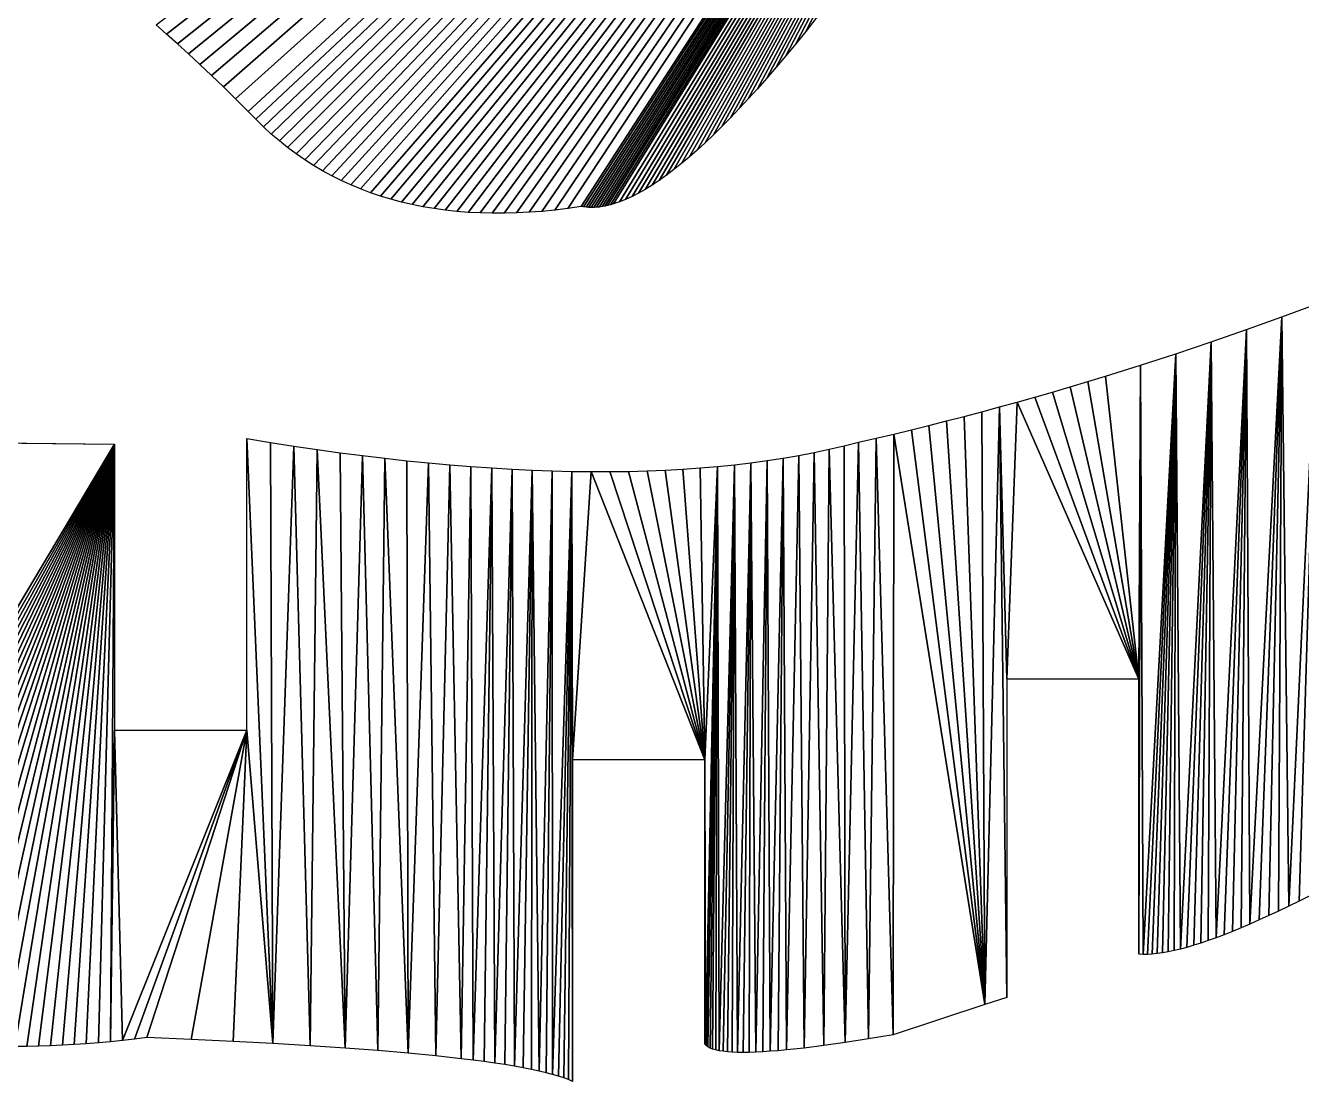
# Model space of a CAD drawing. Extents: x 10 to 917, y 10 to 841.
# Drawn here: x 77.2 to 138.4, y 609.1 to 659.7 of the extents above; entities that cross this region are included whole.
import ezdxf

# ---------------------------------------------------------------- set-up
doc = ezdxf.new("R2010")
doc.units = 0
doc.header["$MEASUREMENT"] = 0
doc.layers.get('0').update_dxf_attribs({"linetype": 'CONTINUOUS'})

msp = doc.modelspace()

# ---------------------------------------------------------------- linework, layer by layer
for p, q in [((84.01, 659.324), (83.51, 659.763)), ((115.142, 660.069), (114.653, 659.455)), ((84.525, 658.862), (84.01, 659.324)), ((114.653, 659.455), (114.172, 658.862)), ((85.055, 658.378), (84.525, 658.862)), ((85.599, 657.871), (85.055, 658.378)), ((113.7, 658.29), (113.236, 657.74)), ((114.172, 658.862), (113.7, 658.29)), ((86.157, 657.341), (85.599, 657.871)), ((113.236, 657.74), (112.781, 657.212)), ((86.73, 656.789), (86.157, 657.341)), ((112.781, 657.212), (112.333, 656.705)), ((87.317, 656.214), (86.73, 656.789)), ((112.333, 656.705), (111.895, 656.22)), ((87.918, 655.617), (87.317, 656.214)), ((111.895, 656.22), (111.464, 655.757)), ((88.279, 655.241), (87.918, 655.617)), ((88.649, 654.879), (88.279, 655.241)), ((111.042, 655.315), (110.629, 654.894)), ((111.464, 655.757), (111.042, 655.315)), ((89.027, 654.533), (88.649, 654.879)), ((110.629, 654.894), (110.224, 654.496)), ((89.415, 654.202), (89.027, 654.533)), ((89.811, 653.886), (89.415, 654.202)), ((109.827, 654.118), (109.439, 653.763)), ((110.224, 654.496), (109.827, 654.118)), ((90.217, 653.585), (89.811, 653.886)), ((90.631, 653.299), (90.217, 653.585)), ((109.059, 653.429), (108.687, 653.116)), ((109.439, 653.763), (109.059, 653.429)), ((91.054, 653.029), (90.631, 653.299)), ((91.486, 652.773), (91.054, 653.029)), ((91.927, 652.532), (91.486, 652.773)), ((108.324, 652.826), (107.969, 652.556)), ((108.687, 653.116), (108.324, 652.826)), ((92.377, 652.307), (91.927, 652.532)), ((92.836, 652.097), (92.377, 652.307)), ((107.623, 652.309), (107.285, 652.083)), ((107.969, 652.556), (107.623, 652.309)), ((93.304, 651.901), (92.836, 652.097)), ((93.781, 651.721), (93.304, 651.901)), ((94.266, 651.556), (93.781, 651.721)), ((94.761, 651.406), (94.266, 651.556)), ((106.321, 651.534), (106.017, 651.395)), ((106.634, 651.695), (106.321, 651.534)), ((106.955, 651.878), (106.634, 651.695)), ((107.285, 652.083), (106.955, 651.878)), ((95.264, 651.271), (94.761, 651.406)), ((95.776, 651.151), (95.264, 651.271)), ((96.297, 651.046), (95.776, 651.151)), ((96.828, 650.956), (96.297, 651.046)), ((97.367, 650.881), (96.828, 650.956)), ((103.247, 650.963), (102.619, 650.887)), ((103.884, 651.055), (103.247, 650.963)), ((104.002, 651.035), (103.884, 651.055)), ((104.121, 651.021), (104.002, 651.035)), ((104.243, 651.013), (104.121, 651.021)), ((104.367, 651.01), (104.243, 651.013)), ((104.493, 651.012), (104.367, 651.01)), ((104.621, 651.02), (104.493, 651.012)), ((104.751, 651.033), (104.621, 651.02)), ((104.883, 651.052), (104.751, 651.033)), ((105.018, 651.076), (104.883, 651.052)), ((105.154, 651.105), (105.018, 651.076)), ((105.293, 651.14), (105.154, 651.105)), ((105.433, 651.18), (105.293, 651.14)), ((105.721, 651.276), (105.433, 651.18)), ((106.017, 651.395), (105.721, 651.276)), ((97.915, 650.822), (97.367, 650.881)), ((98.471, 650.777), (97.915, 650.822)), ((99.037, 650.748), (98.471, 650.777)), ((99.612, 650.733), (99.037, 650.748)), ((100.195, 650.734), (99.612, 650.733)), ((100.788, 650.75), (100.195, 650.734)), ((101.389, 650.78), (100.788, 650.75)), ((102, 650.826), (101.389, 650.78)), ((102.619, 650.887), (102, 650.826)), ((137.483, 645.759), (139.177, 646.384)), ((135.788, 645.152), (137.483, 645.759)), ((134.094, 644.565), (135.788, 645.152)), ((132.401, 643.997), (134.094, 644.565)), ((130.708, 643.449), (132.401, 643.997)), ((129.015, 642.919), (130.708, 643.449)), ((126.477, 642.161), (127.323, 642.409)), ((127.323, 642.409), (128.169, 642.662)), ((128.169, 642.662), (129.015, 642.919)), ((124.786, 641.68), (125.631, 641.918)), ((125.631, 641.918), (126.477, 642.161)), ((122.25, 640.994), (123.095, 641.218)), ((123.095, 641.218), (123.94, 641.447)), ((123.94, 641.447), (124.786, 641.68)), ((119.714, 640.352), (120.559, 640.561)), ((120.559, 640.561), (121.404, 640.775)), ((121.404, 640.775), (122.25, 640.994)), ((87.85, 625.943), (87.85, 639.929)), ((87.85, 639.929), (88.99, 639.742)), ((117.18, 639.753), (118.025, 639.948)), ((118.025, 639.948), (118.869, 640.147)), ((118.869, 640.147), (119.714, 640.352)), ((65.21, 639.84), (81.509, 639.665)), ((81.509, 639.665), (81.509, 625.943)), ((88.99, 639.742), (90.115, 639.567)), ((90.115, 639.567), (91.226, 639.404)), ((91.226, 639.404), (92.322, 639.252)), ((115.056, 639.261), (115.778, 639.413)), ((115.778, 639.413), (116.486, 639.577)), ((116.486, 639.577), (117.18, 639.753)), ((92.322, 639.252), (93.404, 639.112)), ((93.404, 639.112), (94.471, 638.984)), ((94.471, 638.984), (95.525, 638.867)), ((95.525, 638.867), (96.563, 638.762)), ((96.563, 638.762), (97.588, 638.669)), ((111.228, 638.675), (112.023, 638.768)), ((112.023, 638.768), (112.802, 638.874)), ((112.802, 638.874), (113.568, 638.991)), ((113.568, 638.991), (114.319, 639.12)), ((114.319, 639.12), (115.056, 639.261)), ((97.588, 638.669), (98.598, 638.588)), ((98.598, 638.588), (99.593, 638.518)), ((99.593, 638.518), (100.575, 638.46)), ((100.575, 638.46), (101.542, 638.414)), ((101.542, 638.414), (102.494, 638.379)), ((102.494, 638.379), (103.432, 638.356)), ((103.432, 638.356), (104.356, 638.344)), ((104.356, 638.344), (105.265, 638.345)), ((105.265, 638.345), (106.16, 638.357)), ((106.16, 638.357), (107.041, 638.381)), ((107.041, 638.381), (107.907, 638.416)), ((107.907, 638.416), (108.759, 638.463)), ((108.759, 638.463), (109.596, 638.522)), ((109.596, 638.522), (110.42, 638.592)), ((110.42, 638.592), (111.228, 638.675)), ((130.628, 628.395), (124.287, 628.395)), ((124.287, 628.395), (124.287, 613.134)), ((130.628, 615.207), (130.628, 628.395)), ((81.509, 625.943), (87.85, 625.943)), ((109.811, 624.523), (103.469, 624.523)), ((103.469, 624.523), (103.469, 609.099)), ((109.81, 610.891), (109.811, 624.523)), ((139.356, 618.27), (138.31, 617.746)), ((137.809, 617.502), (137.322, 617.271)), ((138.31, 617.746), (137.809, 617.502)), ((136.392, 616.845), (135.949, 616.65)), ((136.85, 617.052), (136.392, 616.845)), ((137.322, 617.271), (136.85, 617.052)), ((134.706, 616.139), (134.321, 615.993)), ((135.106, 616.297), (134.706, 616.139)), ((135.52, 616.467), (135.106, 616.297)), ((135.949, 616.65), (135.52, 616.467)), ((132.611, 615.446), (132.312, 615.374)), ((132.924, 615.531), (132.611, 615.446)), ((133.251, 615.628), (132.924, 615.531)), ((133.593, 615.738), (133.251, 615.628)), ((133.95, 615.859), (133.593, 615.738)), ((134.321, 615.993), (133.95, 615.859)), ((130.826, 615.194), (130.628, 615.207)), ((131.037, 615.194), (130.826, 615.194)), ((131.263, 615.205), (131.037, 615.194)), ((131.504, 615.229), (131.263, 615.205)), ((131.759, 615.265), (131.504, 615.229)), ((132.028, 615.313), (131.759, 615.265)), ((132.312, 615.374), (132.028, 615.313)), ((124.287, 613.134), (123.237, 612.783)), ((123.237, 612.783), (118.85, 611.335)), ((83.053, 611.204), (82.471, 611.131)), ((85.185, 611.114), (83.053, 611.204)), ((118.85, 611.335), (117.657, 611.138)), ((77.302, 610.779), (76.736, 610.774)), ((77.87, 610.791), (77.302, 610.779)), ((78.44, 610.809), (77.87, 610.791)), ((79.011, 610.834), (78.44, 610.809)), ((79.583, 610.867), (79.011, 610.834)), ((80.158, 610.906), (79.583, 610.867)), ((80.734, 610.952), (80.158, 610.906)), ((81.311, 611.005), (80.734, 610.952)), ((81.89, 611.064), (81.311, 611.005)), ((82.471, 611.131), (81.89, 611.064)), ((87.204, 611.018), (85.185, 611.114)), ((89.108, 610.916), (87.204, 611.018)), ((90.898, 610.809), (89.108, 610.916)), ((92.573, 610.697), (90.898, 610.809)), ((94.135, 610.579), (92.573, 610.697)), ((95.582, 610.456), (94.135, 610.579)), ((109.839, 610.856), (109.81, 610.891)), ((109.873, 610.822), (109.839, 610.856)), ((109.957, 610.76), (109.873, 610.822)), ((110.061, 610.704), (109.957, 610.76)), ((110.187, 610.654), (110.061, 610.704)), ((110.333, 610.612), (110.187, 610.654)), ((110.5, 610.575), (110.333, 610.612)), ((110.689, 610.546), (110.5, 610.575)), ((110.898, 610.523), (110.689, 610.546)), ((112.949, 610.546), (112.593, 610.523)), ((113.325, 610.575), (112.949, 610.546)), ((113.723, 610.612), (113.325, 610.575)), ((114.581, 610.704), (113.723, 610.612)), ((115.523, 610.822), (114.581, 610.704)), ((116.548, 610.967), (115.523, 610.822)), ((117.657, 611.138), (116.548, 610.967)), ((96.915, 610.327), (95.582, 610.456)), ((98.134, 610.192), (96.915, 610.327)), ((98.701, 610.123), (98.134, 610.192)), ((99.239, 610.053), (98.701, 610.123)), ((99.748, 609.981), (99.239, 610.053)), ((100.229, 609.907), (99.748, 609.981)), ((111.128, 610.506), (110.898, 610.523)), ((111.379, 610.496), (111.128, 610.506)), ((111.651, 610.493), (111.379, 610.496)), ((111.944, 610.496), (111.651, 610.493)), ((112.258, 610.506), (111.944, 610.496)), ((112.593, 610.523), (112.258, 610.506)), ((100.682, 609.833), (100.229, 609.907)), ((101.106, 609.757), (100.682, 609.833)), ((101.501, 609.679), (101.106, 609.757)), ((101.868, 609.6), (101.501, 609.679)), ((102.206, 609.52), (101.868, 609.6)), ((102.516, 609.439), (102.206, 609.52)), ((102.797, 609.356), (102.516, 609.439)), ((103.05, 609.271), (102.797, 609.356)), ((103.274, 609.186), (103.05, 609.271)), ((103.469, 609.099), (103.274, 609.186))]:
    msp.add_line(p, q)

# ---------------------------------------------------------------- meshes
mesh = msp.add_polyface()
corners = [(83.51, 659.763), (134.899, 698.969), (84.01, 659.324), (84.525, 658.862), (85.055, 658.378), (85.599, 657.871), (86.157, 657.341), (86.73, 656.789), (87.317, 656.214), (87.918, 655.617), (88.279, 655.241), (88.649, 654.879), (89.027, 654.533), (89.415, 654.202), (89.811, 653.886), (90.217, 653.585), (90.631, 653.299), (91.054, 653.029), (91.486, 652.773), (91.927, 652.532), (92.377, 652.307), (92.836, 652.097), (93.304, 651.901), (93.781, 651.721), (94.266, 651.556), (94.761, 651.406), (95.264, 651.271), (95.776, 651.151), (96.297, 651.046), (96.828, 650.956), (97.367, 650.881), (97.915, 650.822), (98.471, 650.777), (99.037, 650.748), (99.612, 650.733), (100.195, 650.734), (100.788, 650.75), (101.389, 650.78), (102, 650.826), (102.619, 650.887), (103.247, 650.963), (103.884, 651.055), (104.002, 651.035), (104.121, 651.021), (104.243, 651.013), (104.367, 651.01), (104.493, 651.012), (104.621, 651.02)]
mesh.append_faces([[corners[k] for k in face] for face in [(0, 1, 2), (2, 1, 3), (3, 1, 4), (4, 1, 5), (5, 1, 6), (6, 1, 7), (7, 1, 8), (8, 1, 9), (9, 1, 10), (10, 1, 11), (11, 1, 12), (12, 1, 13), (13, 1, 14), (14, 1, 15), (15, 1, 16), (16, 1, 17), (17, 1, 18), (18, 1, 19), (19, 1, 20), (20, 1, 21), (21, 1, 22), (22, 1, 23), (23, 1, 24), (24, 1, 25), (25, 1, 26), (26, 1, 27), (27, 1, 28), (28, 1, 29), (29, 1, 30), (30, 1, 31), (31, 1, 32), (32, 1, 33), (33, 1, 34), (34, 1, 35), (35, 1, 36), (36, 1, 37), (37, 1, 38), (38, 1, 39), (39, 1, 40), (40, 1, 41), (41, 1, 42), (42, 1, 43), (43, 1, 44), (44, 1, 45), (45, 1, 46), (46, 1, 47)]], dxfattribs={"vtx0": -1, "vtx1": -1})
mesh = msp.add_polyface()
corners = [(104.621, 651.02), (134.899, 698.969), (104.751, 651.033), (104.883, 651.052), (105.018, 651.076), (105.154, 651.105), (105.293, 651.14), (105.433, 651.18), (105.721, 651.276), (106.017, 651.395), (106.321, 651.534), (106.634, 651.695), (106.955, 651.878), (107.285, 652.083), (107.623, 652.309), (107.969, 652.556), (108.324, 652.826), (108.687, 653.116), (109.059, 653.429), (109.439, 653.763), (109.827, 654.118), (110.224, 654.496), (110.629, 654.894), (111.042, 655.315), (111.464, 655.757), (111.895, 656.22), (112.333, 656.705), (112.781, 657.212), (113.236, 657.74), (113.7, 658.29), (114.172, 658.862), (114.653, 659.455), (115.142, 660.069), (115.64, 660.706), (116.145, 661.364), (116.66, 662.043), (117.182, 662.744), (117.713, 663.467), (118.253, 664.211), (118.801, 664.977), (119.357, 665.764), (119.922, 666.573), (120.495, 667.404), (121.076, 668.256), (121.666, 669.13), (122.264, 670.025), (122.871, 670.942), (123.486, 671.881)]
mesh.append_faces([[corners[k] for k in face] for face in [(0, 1, 2), (2, 1, 3), (3, 1, 4), (4, 1, 5), (5, 1, 6), (6, 1, 7), (7, 1, 8), (8, 1, 9), (9, 1, 10), (10, 1, 11), (11, 1, 12), (12, 1, 13), (13, 1, 14), (14, 1, 15), (15, 1, 16), (16, 1, 17), (17, 1, 18), (18, 1, 19), (19, 1, 20), (20, 1, 21), (21, 1, 22), (22, 1, 23), (23, 1, 24), (24, 1, 25), (25, 1, 26), (26, 1, 27), (27, 1, 28), (28, 1, 29), (29, 1, 30), (30, 1, 31), (31, 1, 32), (32, 1, 33), (33, 1, 34), (34, 1, 35), (35, 1, 36), (36, 1, 37), (37, 1, 38), (38, 1, 39), (39, 1, 40), (40, 1, 41), (41, 1, 42), (42, 1, 43), (43, 1, 44), (44, 1, 45), (45, 1, 46), (46, 1, 47)]], dxfattribs={"vtx0": -1, "vtx1": -1})
mesh = msp.add_polyface()
corners = [(124.786, 641.68), (124.287, 628.395), (123.94, 641.447), (130.628, 628.395), (125.631, 641.918), (126.477, 642.161), (127.323, 642.409), (128.169, 642.662), (129.015, 642.919), (130.708, 643.449), (130.826, 615.194), (132.401, 643.997), (132.611, 615.446), (134.094, 644.565), (134.321, 615.993), (135.788, 645.152), (135.949, 616.65), (137.483, 645.759), (137.809, 617.502), (139.177, 646.384), (139.356, 618.27), (140.873, 647.029), (141.621, 619.464), (142.568, 647.693), (142.841, 620.135), (144.264, 648.376), (144.118, 620.854), (144.264, 636.171), (150.686, 623.07), (150.606, 636.171), (150.606, 651.632), (151.104, 651.845), (151.324, 623.157), (151.595, 652.051), (151.645, 623.193), (152.08, 652.248), (152.294, 623.25), (152.557, 652.438), (152.621, 623.272), (153.028, 652.62), (153.279, 623.301), (153.493, 652.793), (153.611, 623.308), (153.95, 652.959), (154.28, 623.308), (154.401, 653.117), (154.617, 623.301), (154.845, 653.267), (154.956, 623.289), (155.282, 653.409), (155.297, 623.272), (155.712, 653.544), (155.983, 623.224), (156.136, 653.67), (156.328, 623.193), (156.553, 653.788), (156.676, 623.157), (156.963, 653.899), (157.376, 623.071), (157.366, 654.002), (157.762, 654.096), (158.082, 622.965), (158.152, 654.183), (158.796, 622.84), (158.535, 654.262), (158.911, 654.333), (159.516, 622.696), (159.281, 654.396), (159.644, 654.451), (160.243, 622.533), (160, 654.499), (160.349, 654.538), (160.978, 622.351), (160.691, 654.569), (103.469, 624.523), (103.432, 638.356), (104.356, 638.344), (109.811, 624.523), (105.265, 638.345), (106.16, 638.357), (107.041, 638.381), (107.907, 638.416), (108.759, 638.463), (109.596, 638.522), (110.42, 638.592)]
mesh.append_faces([[corners[k] for k in face] for face in [(0, 1, 2), (54, 55, 56), (58, 60, 61)]], dxfattribs={"vtx0": -1, "vtx1": -1})
mesh.append_faces([[corners[k] for k in face] for face in [(3, 0, 4), (3, 4, 5), (3, 5, 6), (3, 6, 7), (3, 7, 8), (3, 8, 9), (10, 9, 11), (12, 11, 13), (14, 13, 15), (16, 15, 17), (18, 17, 19), (20, 19, 21), (22, 21, 23), (24, 23, 25), (26, 25, 27), (28, 29, 30), (28, 30, 31), (32, 31, 33), (34, 33, 35), (36, 35, 37), (38, 37, 39), (40, 39, 41), (42, 41, 43), (44, 43, 45), (46, 45, 47), (48, 47, 49), (50, 49, 51), (52, 51, 53), (54, 53, 55), (56, 55, 57), (58, 57, 59), (58, 59, 60), (61, 60, 62), (63, 62, 64), (63, 64, 65), (66, 65, 67), (66, 67, 68), (69, 68, 70), (69, 70, 71), (72, 71, 73), (74, 75, 76), (77, 76, 78), (77, 78, 79), (77, 79, 80), (77, 80, 81), (77, 81, 82), (77, 82, 83), (77, 83, 84)]], dxfattribs={"vtx0": -1, "vtx2": -1})
mesh = msp.add_polyface()
corners = [(124.287, 628.395), (124.786, 641.68), (130.628, 628.395), (130.708, 643.449), (130.628, 615.207), (130.826, 615.194), (132.401, 643.997), (131.037, 615.194), (131.263, 615.205), (131.504, 615.229), (131.759, 615.265), (132.028, 615.313), (132.312, 615.374), (132.611, 615.446), (134.094, 644.565), (132.924, 615.531), (133.251, 615.628), (133.593, 615.738), (133.95, 615.859), (134.321, 615.993), (135.788, 645.152), (134.706, 616.139), (135.106, 616.297), (135.52, 616.467), (135.949, 616.65), (137.483, 645.759), (136.392, 616.845), (136.85, 617.052), (137.322, 617.271), (137.809, 617.502), (139.177, 646.384), (138.31, 617.746), (139.356, 618.27), (140.873, 647.029), (140.46, 618.843), (141.621, 619.464), (142.568, 647.693), (142.841, 620.135), (144.264, 648.376), (144.118, 620.854), (144.264, 636.171), (144.399, 621.005), (150.606, 636.171), (144.681, 621.151), (144.965, 621.293), (114.581, 610.704), (115.056, 639.261), (115.523, 610.822), (115.778, 639.413), (116.548, 610.967), (116.486, 639.577), (117.18, 639.753), (117.657, 611.138), (118.025, 639.948), (118.85, 611.335), (118.869, 640.147), (123.237, 612.783), (119.714, 640.352), (120.559, 640.561), (121.404, 640.775), (122.25, 640.994), (123.095, 641.218), (123.94, 641.447), (124.287, 613.134)]
mesh.append_faces([[corners[k] for k in face] for face in [(0, 1, 2), (2, 3, 4), (4, 3, 5), (5, 6, 7), (7, 6, 8), (8, 6, 9), (9, 6, 10), (10, 6, 11), (11, 6, 12), (12, 6, 13), (13, 14, 15), (15, 14, 16), (16, 14, 17), (17, 14, 18), (18, 14, 19), (19, 20, 21), (21, 20, 22), (22, 20, 23), (23, 20, 24), (24, 25, 26), (26, 25, 27), (27, 25, 28), (28, 25, 29), (29, 30, 31), (31, 30, 32), (32, 33, 34), (34, 33, 35), (35, 36, 37), (37, 38, 39), (39, 40, 41), (41, 42, 43), (43, 42, 44), (45, 46, 47), (47, 48, 49), (49, 51, 52), (52, 53, 54), (54, 55, 56), (56, 62, 63), (63, 62, 0)]], dxfattribs={"vtx0": -1, "vtx1": -1})
mesh.append_faces([[corners[k] for k in face] for face in [(41, 40, 42), (47, 46, 48), (49, 48, 50), (49, 50, 51), (52, 51, 53), (54, 53, 55), (56, 55, 57), (56, 57, 58), (56, 58, 59), (56, 59, 60), (56, 60, 61), (56, 61, 62)]], dxfattribs={"vtx0": -1, "vtx2": -1})
mesh = msp.add_polyface()
corners = [(81.509, 639.665), (65.21, 612.257), (65.21, 639.84), (65.743, 612.118), (66.278, 611.985), (66.814, 611.86), (67.352, 611.741), (67.891, 611.629), (68.432, 611.525), (68.974, 611.427), (69.518, 611.335), (70.064, 611.251), (70.611, 611.174), (71.16, 611.103), (71.71, 611.039), (72.262, 610.982), (72.816, 610.932), (73.371, 610.889), (73.928, 610.853), (74.486, 610.823), (75.046, 610.801), (75.608, 610.785), (76.171, 610.776), (76.736, 610.774), (77.302, 610.779), (77.87, 610.791), (78.44, 610.809), (79.011, 610.834), (79.583, 610.867), (80.158, 610.906), (80.734, 610.952), (81.311, 611.005), (81.509, 625.943), (81.89, 611.064), (87.85, 625.943), (82.471, 611.131), (83.053, 611.204), (85.185, 611.114), (87.204, 611.018), (89.108, 610.916), (87.85, 639.929), (88.99, 639.742), (90.115, 639.567), (90.898, 610.809), (91.226, 639.404), (92.573, 610.697), (92.322, 639.252), (93.404, 639.112), (94.135, 610.579), (94.471, 638.984), (95.582, 610.456), (95.525, 638.867), (96.563, 638.762)]
mesh.append_faces([[corners[k] for k in face] for face in [(0, 1, 2)]], dxfattribs={"vtx0": -1})
mesh.append_faces([[corners[k] for k in face] for face in [(1, 0, 3), (3, 0, 4), (4, 0, 5), (5, 0, 6), (6, 0, 7), (7, 0, 8), (8, 0, 9), (9, 0, 10), (10, 0, 11), (11, 0, 12), (12, 0, 13), (13, 0, 14), (14, 0, 15), (15, 0, 16), (16, 0, 17), (17, 0, 18), (18, 0, 19), (19, 0, 20), (20, 0, 21), (21, 0, 22), (22, 0, 23), (23, 0, 24), (24, 0, 25), (25, 0, 26), (26, 0, 27), (27, 0, 28), (28, 0, 29), (29, 0, 30), (30, 0, 31), (31, 32, 33), (33, 34, 35), (35, 34, 36), (36, 34, 37), (37, 34, 38), (38, 34, 39), (39, 42, 43), (43, 44, 45), (45, 47, 48), (48, 49, 50)]], dxfattribs={"vtx0": -1, "vtx1": -1})
mesh.append_faces([[corners[k] for k in face] for face in [(31, 0, 32), (33, 32, 34), (39, 34, 40), (39, 40, 41), (39, 41, 42), (43, 42, 44), (45, 44, 46), (45, 46, 47), (48, 47, 49), (50, 49, 51), (50, 51, 52)]], dxfattribs={"vtx0": -1, "vtx2": -1})
mesh = msp.add_polyface()
corners = [(95.582, 610.456), (96.563, 638.762), (96.915, 610.327), (97.588, 638.669), (98.134, 610.192), (98.598, 638.588), (98.701, 610.123), (99.593, 638.518), (99.239, 610.053), (99.748, 609.981), (100.575, 638.46), (100.229, 609.907), (100.682, 609.833), (101.542, 638.414), (101.106, 609.757), (101.501, 609.679), (101.868, 609.6), (102.494, 638.379), (102.206, 609.52), (102.516, 609.439), (103.432, 638.356), (102.797, 609.356), (103.05, 609.271), (103.274, 609.186), (103.469, 609.099), (103.469, 624.523), (104.356, 638.344), (109.811, 624.523), (110.42, 638.592), (109.839, 610.856), (109.873, 610.822), (109.957, 610.76), (110.061, 610.704), (110.187, 610.654), (110.333, 610.612), (110.5, 610.575), (111.228, 638.675), (110.689, 610.546), (110.898, 610.523), (111.128, 610.506), (111.379, 610.496), (112.023, 638.768), (111.651, 610.493), (111.944, 610.496), (112.258, 610.506), (112.802, 638.874), (112.593, 610.523), (112.949, 610.546), (113.568, 638.991), (113.325, 610.575), (113.723, 610.612), (114.319, 639.12), (114.581, 610.704), (115.056, 639.261), (109.81, 610.891)]
mesh.append_faces([[corners[k] for k in face] for face in [(0, 1, 2), (2, 3, 4), (4, 5, 6), (6, 7, 8), (8, 7, 9), (9, 10, 11), (11, 10, 12), (12, 13, 14), (14, 13, 15), (15, 13, 16), (16, 17, 18), (18, 17, 19), (19, 20, 21), (21, 20, 22), (22, 20, 23), (23, 20, 24), (24, 20, 25), (25, 26, 27), (29, 28, 30), (30, 28, 31), (31, 28, 32), (32, 28, 33), (33, 28, 34), (34, 28, 35), (35, 36, 37), (37, 36, 38), (38, 36, 39), (39, 36, 40), (40, 41, 42), (42, 41, 43), (43, 41, 44), (44, 45, 46), (46, 45, 47), (47, 48, 49), (49, 48, 50), (50, 51, 52)]], dxfattribs={"vtx0": -1, "vtx1": -1})
mesh.append_faces([[corners[k] for k in face] for face in [(27, 28, 29)]], dxfattribs={"vtx0": -1, "vtx1": -1, "vtx2": -1})
mesh.append_faces([[corners[k] for k in face] for face in [(2, 1, 3), (4, 3, 5), (6, 5, 7), (9, 7, 10), (12, 10, 13), (16, 13, 17), (19, 17, 20), (35, 28, 36), (40, 36, 41), (44, 41, 45), (47, 45, 48), (50, 48, 51), (52, 51, 53)]], dxfattribs={"vtx0": -1, "vtx2": -1})
mesh.append_faces([[corners[k] for k in face] for face in [(29, 54, 27)]], dxfattribs={"vtx2": -1})

doc.saveas('drawing.dxf')
